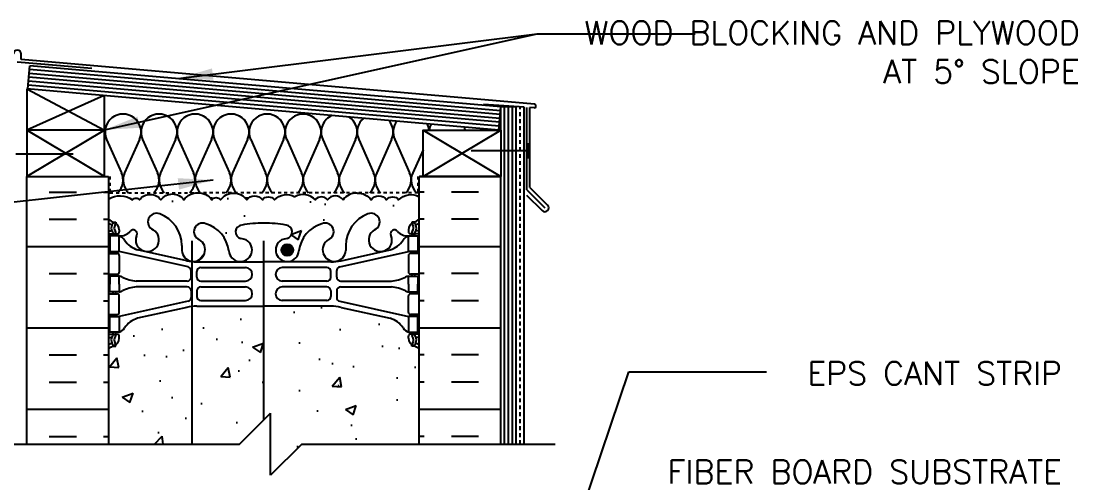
# Model space of a CAD drawing. Header units: inches. Extents: x 233.2 to 286, y 223.8 to 300.2.
# Drawn here: x 250.89 to 284.91, y 284.88 to 299.77 of the extents above; entities that cross this region are included whole.
import ezdxf

# ---------------------------------------------------------------- set-up
doc = ezdxf.new("R2010")
doc.units = ezdxf.units.IN
doc.header["$LTSCALE"] = 0.5
doc.header["$MEASUREMENT"] = 0
doc.linetypes.add('DASHED2', pattern=[0.375, 0.25, -0.125])
for name, color, linetype in [('HATCH', 12, 'Continuous'), ('line25', 2, 'Continuous'), ('LINE3', 3, 'Continuous'), ('LINE50', 5, 'Continuous'), ('LINE9', 9, 'Continuous'), ('TEXT', 4, 'Continuous'), ('Web_Edge', 9, 'Continuous')]:
    doc.layers.add(name, color=color, linetype=linetype)
doc.styles.add('DIM', font='romans.shx', dxfattribs={"width": 0.7})
doc.styles.add('ROMANS', font='romans.shx', dxfattribs={"height": 1.125})
doc.dimstyles.new('ext_12', dxfattribs={"dimscale": 12, "dimtxt": 0.09375, "dimasz": 0.09375, "dimexe": 0.09375, "dimexo": 0.0625, "dimgap": 0.0625, "dimtad": 1, "dimdec": 1, "dimzin": 3, "dimdsep": 46, "dimlunit": 4, "dimtxsty": 'DIM', "dimcen": 0.09, "dimdle": 0.09375, "dimclrt": 4, "dimadec": 0, "dimazin": 0, "dimtfac": 1, "dimtdec": 1, "dimtmove": 2, "dimatfit": 3, "dimfxl": 1, "dimfrac": 2, "dimtolj": 1, "dimtzin": 0, "dimarcsym": 0})

msp = doc.modelspace()

# ---------------------------------------------------------------- hatches: boundary and pattern name
at = {"layer": 'HATCH'}
h = msp.add_hatch(dxfattribs=at)
h.set_pattern_fill('INSUL', color=256, scale=7, style=0)
h.set_pattern_definition([(0, (-2672.4552, -119.6235), (0, 2.625), []), (0, (-2672.4552, -118.7485), (0, 2.625), [0.875, -0.875]), (0, (-2672.4552, -117.8735), (0, 2.625), [0.875, -0.875])])
h.paths.add_polyline_path([(253.706, 294.755), (251.081, 294.755), (251.081, 286.13), (253.706, 286.13)])
h = msp.add_hatch(dxfattribs=at)
h.set_pattern_fill('INSUL', color=256, scale=7, style=0)
h.set_pattern_definition([(180, (3189.868, -119.6235), (0, 2.625), []), (180, (3189.868, -118.7485), (0, 2.625), [0.875, -0.875]), (180, (3189.868, -117.8735), (0, 2.625), [0.875, -0.875])])
h.paths.add_polyline_path([(266.331, 294.755), (263.706, 294.755), (263.706, 286.13), (266.331, 286.13)])
h = msp.add_hatch(dxfattribs=at)
h.set_pattern_fill('AR-CONC', color=256, scale=0.5)
h.set_pattern_definition([(50, (0, 0), (3.5863, -0.31376), [0.375, -4.125]), (355, (0, 0), (-0.693757, 3.76096), [0.3, -3.3]), (100.4514, (0.299, -0.026), (2.892544, 3.4472), [0.3187, -3.50571]), (46.1842, (0, 1), (5.336207, -0.827596), [0.5625, -6.1875]), (96.6356, (0.4447, 0.931), (4.67331, 4.87059), [0.47805, -5.25857]), (351.1842, (0, 1), (4.67331, 4.87059), [0.45, -4.95]), (21, (0.5, 0.75), (2.984535, -2.013094), [0.375, -4.125]), (326, (0.5, 0.75), (1.216577, 3.62575), [0.3, -3.3]), (71.4514, (0.7487, 0.5822), (4.201112, 1.612656), [0.3187, -3.50571]), (37.5, (0, 0), (0.0607993, 1.6644693), [0, -3.26, 0, -3.35, 0, -3.3125]), (7.5, (0, 0), (1.315348, 1.9720586), [0, -1.91, 0, -3.185, 0, -1.2625]), (327.5, (-1.115, 0), (2.669112, -0.1127744), [0, -1.25, 0, -3.9, 0, -5.175]), (317.5, (-1.615, 0), (2.915931, 0.500525), [0, -1.625, 0, -2.59, 0, -3.675])])
h.paths.add_polyline_path([(263.706, 247.94, 0.08841), (263.56, 248.038), (263.47, 248.038), (263.47, 248.079, -0.249069), (263.36, 248.286), (263.36, 248.354, -0.414214), (263.423, 248.416), (263.47, 248.416), (263.47, 248.486), (263.365, 248.486, -0.155529), (263.19, 248.62, 0.180914), (262.772, 248.932), (261.191, 249.285, 0.054974), (260.864, 249.321), (258.706, 249.321), (256.548, 249.321, 0.054974), (256.222, 249.285), (254.641, 248.932, 0.180914), (254.223, 248.62, -0.155529), (254.047, 248.486), (253.942, 248.486), (253.942, 248.416), (253.99, 248.416, -0.414214), (254.052, 248.354), (254.052, 248.286, -0.249069), (253.942, 248.079), (253.942, 248.038), (253.852, 248.038, 0.088416), (253.706, 247.94), (253.706, 245.073), (257.706, 245.073), (258.706, 246.073), (258.706, 245.073), (258.706, 244.073), (259.706, 245.073), (263.706, 245.073)])
h.paths.add_polyline_path([(263.706, 255.845), (263.706, 256.133, 0.08841), (263.56, 256.23), (263.47, 256.23), (263.47, 256.272, -0.249069), (263.36, 256.479), (263.36, 256.546, -0.414214), (263.423, 256.609), (263.47, 256.609), (263.47, 256.679), (263.365, 256.679, 0.231736), (263.008, 256.528, -0.8344), (262.796, 256.653), (262.808, 256.675, 2.155404), (262.269, 256.48, -1), (262.056, 255.969, -0.311223), (261.347, 256.985), (261.347, 257.15, 1.661382), (260.786, 256.797, -1), (260.573, 256.286, -0.30095), (259.836, 257.159, 1.661382), (259.275, 256.806, 0.055617), (259.455, 256.76, -0.843243), (259.42, 256.328, -0.047544), (258.706, 256.263, -0.047544), (257.993, 256.328, -0.843243), (257.958, 256.76, 0.055617), (258.138, 256.806, 1.661382), (257.576, 257.159, -0.30095), (256.84, 256.286, -1), (256.627, 256.797, 1.661382), (256.066, 257.15), (256.066, 256.985, -0.311223), (255.357, 255.969, -1), (255.143, 256.48, 2.155404), (254.605, 256.675), (254.617, 256.653, -0.834375), (254.405, 256.528, 0.23174), (254.047, 256.679), (253.942, 256.679), (253.942, 256.609), (253.99, 256.609, -0.414214), (254.052, 256.546), (254.052, 256.479, -0.249069), (253.942, 256.272), (253.942, 256.23), (253.852, 256.23, 0.088416), (253.706, 256.133), (253.706, 254.133), (253.706, 252.133, 0.088416), (253.852, 252.035), (253.942, 252.035), (253.942, 251.994, -0.249069), (254.052, 251.786), (254.052, 251.719, -0.414214), (253.99, 251.656), (253.942, 251.656), (253.942, 251.586), (254.047, 251.586, 0.231736), (254.405, 251.737, -0.8344), (254.617, 251.612), (254.605, 251.591, 2.155404), (255.143, 251.785, -1), (255.357, 252.296, -0.311223), (256.066, 251.28), (256.066, 251.115, 1.661382), (256.627, 251.468, -1), (256.84, 251.979, -0.30095), (257.576, 251.107, 1.661382), (258.138, 251.459, 0.055617), (257.958, 251.505, -0.843243), (257.993, 251.937, -0.047544), (258.706, 252.002, -0.047544), (259.42, 251.937, -0.843243), (259.455, 251.505, 0.055617), (259.275, 251.459, 1.661382), (259.836, 251.107, -0.30095), (260.573, 251.979, -1), (260.786, 251.468, 1.661382), (261.347, 251.115), (261.347, 251.28, -0.286808), (261.966, 252.258), (261.865, 252.258), (261.865, 252.786), (261.865, 253.315), (262.092, 253.315), (262.092, 253.036), (263.706, 253.036)])
h.paths.add_polyline_path([(266.331, 254.786), (263.706, 255.845), (263.706, 253.036), (266.331, 253.036)])
h.paths.add_polyline_path([(266.331, 252.536), (263.706, 252.536), (263.706, 249.728), (266.331, 250.786)])
h.paths.add_polyline_path([(263.706, 265.94, 0.08841), (263.56, 266.038), (263.47, 266.038), (263.47, 266.079, -0.249069), (263.36, 266.286), (263.36, 266.354, -0.414214), (263.423, 266.416), (263.47, 266.416), (263.47, 266.486), (263.365, 266.486, -0.155529), (263.19, 266.62, 0.180914), (262.772, 266.932), (261.191, 267.285, 0.054974), (260.864, 267.321), (258.706, 267.321), (256.548, 267.321, 0.054974), (256.222, 267.285), (254.641, 266.932, 0.180914), (254.223, 266.62, -0.155529), (254.047, 266.486), (253.942, 266.486), (253.942, 266.416), (253.99, 266.416, -0.414214), (254.052, 266.354), (254.052, 266.286, -0.249069), (253.942, 266.079), (253.942, 266.038), (253.852, 266.038, 0.088416), (253.706, 265.94), (253.706, 260.325, 0.088416), (253.852, 260.228), (253.942, 260.228), (253.942, 260.186, -0.249069), (254.052, 259.979), (254.052, 259.911, -0.414214), (253.99, 259.849), (253.942, 259.849), (253.942, 259.779), (254.047, 259.779, -0.155529), (254.223, 259.645, 0.180914), (254.641, 259.333), (256.222, 258.98, 0.054974), (256.548, 258.944), (258.706, 258.944), (260.864, 258.944, 0.054974), (261.191, 258.98), (262.772, 259.333, 0.180914), (263.19, 259.645, -0.155529), (263.365, 259.779), (263.47, 259.779), (263.47, 259.849), (263.423, 259.849, -0.414214), (263.36, 259.911), (263.36, 259.979, -0.249069), (263.47, 260.186), (263.47, 260.228), (263.56, 260.228, 0.08841), (263.706, 260.325)])
h.paths.add_polyline_path([(261.675, 272.13), (260.911, 272.13, 0.506879), (260.134, 272.113, 0.520567), (259.249, 272.113, 0.520567), (258.461, 272.113, 0.520567), (257.473, 272.113, 0.520567), (256.62, 272.113, 0.520567), (256.054, 272.113, 0.520567), (255.392, 272.113, 0.520567), (254.654, 272.113, 0.520567), (254.118, 272.113, 0.498935), (253.706, 272.127), (253.706, 270.133, 0.088416), (253.852, 270.035), (253.942, 270.035), (253.942, 269.994, -0.249069), (254.052, 269.786), (254.052, 269.719, -0.414214), (253.99, 269.656), (253.942, 269.656), (253.942, 269.586), (254.047, 269.586, 0.231736), (254.405, 269.737, -0.8344), (254.617, 269.612), (254.605, 269.591, 2.155404), (255.143, 269.785, -1), (255.357, 270.296, -0.311223), (256.066, 269.28), (256.066, 269.115, 1.661382), (256.627, 269.468, -1), (256.84, 269.979, -0.30095), (257.576, 269.107, 1.661382), (258.138, 269.459, 0.055617), (257.958, 269.505, -0.843243), (257.993, 269.937, -0.047544), (258.706, 270.002, -0.047544), (259.42, 269.937, -0.843243), (259.455, 269.505, 0.055617), (259.275, 269.459, 1.661382), (259.836, 269.107, -0.30095), (260.573, 269.979, -1), (260.786, 269.468, 1.661382), (261.347, 269.115), (261.347, 269.28, -0.20032), (261.675, 270.054)])
h.paths.add_polyline_path([(263.675, 272.13), (262.175, 272.13), (262.175, 270.317, -0.800457), (262.269, 269.785, 0.081606), (262.175, 269.708), (262.175, 269.212, 0.831459), (262.808, 269.591), (262.796, 269.612, -0.834375), (263.008, 269.737, 0.23174), (263.365, 269.586), (263.47, 269.586), (263.47, 269.656), (263.423, 269.656, -0.414214), (263.36, 269.719), (263.36, 269.786, -0.249069), (263.47, 269.994), (263.47, 270.035), (263.56, 270.035, 0.08841), (263.706, 270.133), (263.706, 270.63), (263.675, 270.63)])
h.paths.add_polyline_path([(260.911, 274.13), (261.161, 274.13, -0.414214), (261.411, 273.88), (261.411, 272.88, 0.414214), (261.661, 272.63), (261.725, 272.63), (261.725, 274.13), (261.768, 274.13, -0.229794), (261.347, 274.985), (261.347, 275.15, 1.661382), (260.786, 274.797, -1), (260.573, 274.286, -0.30095), (259.836, 275.159, 1.661382), (259.275, 274.806, 0.055617), (259.455, 274.76, -0.843243), (259.42, 274.328, -0.047544), (258.706, 274.263, -0.047544), (257.993, 274.328, -0.843243), (257.958, 274.76, 0.055617), (258.138, 274.806, 1.661382), (257.576, 275.159, -0.30095), (256.84, 274.286, -1), (256.627, 274.797, 1.661382), (256.066, 275.15), (256.066, 274.985, -0.311223), (255.357, 273.969, -1), (255.143, 274.48, 2.155404), (254.605, 274.675), (254.617, 274.653, -0.834375), (254.405, 274.528, 0.23174), (254.047, 274.679), (253.942, 274.679), (253.942, 274.609), (253.99, 274.609, -0.414214), (254.052, 274.546), (254.052, 274.479, -0.249069), (253.942, 274.272), (253.942, 274.23), (253.852, 274.23, 0.088416), (253.706, 274.133), (253.706, 272.127, -0.498935), (254.118, 272.113, -0.520567), (254.654, 272.113, -0.520567), (255.392, 272.113, -0.520567), (256.054, 272.113, -0.520567), (256.62, 272.113, -0.520567), (257.473, 272.113, -0.520567), (258.461, 272.113, -0.520567), (259.249, 272.113, -0.520567), (260.134, 272.113, -0.506879), (260.911, 272.13)])
h.paths.add_polyline_path([(262.796, 274.653), (262.808, 274.675, 2.155404), (262.269, 274.48, -0.400391), (262.423, 274.13), (263.706, 274.13), (263.706, 274.133, 0.08841), (263.56, 274.23), (263.47, 274.23), (263.47, 274.272, -0.249069), (263.36, 274.479), (263.36, 274.546, -0.414214), (263.423, 274.609), (263.47, 274.609), (263.47, 274.679), (263.365, 274.679, 0.231736), (263.008, 274.528, -0.8344)])
h.paths.add_polyline_path([(263.36, 277.911), (263.36, 277.979, -0.249069), (263.47, 278.186), (263.47, 278.228), (263.56, 278.228, 0.08841), (263.706, 278.325), (263.706, 283.63), (259.925, 283.63), (258.925, 282.63), (258.925, 284.63), (257.925, 283.63), (253.706, 283.63), (253.706, 278.325, 0.088416), (253.852, 278.228), (253.942, 278.228), (253.942, 278.186, -0.249069), (254.052, 277.979), (254.052, 277.911, -0.414214), (253.99, 277.849), (253.942, 277.849), (253.942, 277.779), (254.047, 277.779, -0.155529), (254.223, 277.645, 0.180914), (254.641, 277.333), (256.222, 276.98, 0.054974), (256.548, 276.944), (258.706, 276.944), (260.864, 276.944, 0.054974), (261.191, 276.98), (262.772, 277.333, 0.180914), (263.19, 277.645, -0.155529), (263.365, 277.779), (263.47, 277.779), (263.47, 277.849), (263.423, 277.849, -0.414214)])
h.paths.add_polyline_path([(263.706, 289.194, 0.08841), (263.56, 289.291), (263.47, 289.291), (263.47, 289.333, -0.249069), (263.36, 289.54), (263.36, 289.607, -0.414214), (263.423, 289.67), (263.47, 289.67), (263.47, 289.74), (263.365, 289.74, -0.155529), (263.19, 289.874, 0.180914), (262.772, 290.185), (261.191, 290.538, 0.054974), (260.864, 290.574), (258.706, 290.574), (256.548, 290.574, 0.054974), (256.222, 290.538), (254.641, 290.185, 0.180914), (254.223, 289.874, -0.155529), (254.047, 289.74), (253.942, 289.74), (253.942, 289.67), (253.99, 289.67, -0.414214), (254.052, 289.607), (254.052, 289.54, -0.249069), (253.942, 289.333), (253.942, 289.291), (253.852, 289.291, 0.088416), (253.706, 289.194), (253.706, 286.13), (257.925, 286.13), (258.925, 287.13), (258.925, 285.13), (259.925, 286.13), (263.706, 286.13)])
h.paths.add_polyline_path([(257.993, 293.191, -0.047544), (258.706, 293.255, -0.047544), (259.42, 293.191, -0.843243), (259.455, 292.758, 0.055617), (259.275, 292.713, 1.661382), (259.836, 292.36, -0.30095), (260.573, 293.232, -1), (260.786, 292.721, 1.661382), (261.347, 292.368), (261.347, 292.533, -0.311223), (262.056, 293.549, -1), (262.269, 293.038, 2.155404), (262.808, 292.844), (262.796, 292.865, -0.834375), (263.008, 292.991, 0.23174), (263.365, 292.84), (263.47, 292.84), (263.47, 292.91), (263.423, 292.91, -0.414214), (263.36, 292.972), (263.36, 293.04, -0.249069), (263.47, 293.247), (263.47, 293.289), (263.56, 293.289, 0.08841), (263.706, 293.386), (263.706, 294.106, 0.336749), (263.044, 294.001, 0.520567), (262.658, 294.001, 0.520567), (262.158, 294.001, 0.259173), (261.706, 294.22, 0.259173), (261.255, 294.001, 0.520567), (260.755, 294.001, 0.520567), (260.368, 294.001, 0.336749), (259.706, 294.106, 0.336749), (259.044, 294.001, 0.520567), (258.658, 294.001, 0.520567), (258.158, 294.001, 0.520567), (257.311, 294.001, 0.520567), (257.029, 294.001, 0.520567), (256.134, 294.001, 0.520567), (255.395, 294.001, 0.520567), (254.702, 294.001, 0.520567), (254.481, 294.001, 0.321585), (253.706, 294.026), (253.706, 293.386, 0.088416), (253.852, 293.289), (253.942, 293.289), (253.942, 293.247, -0.249069), (254.052, 293.04), (254.052, 292.972, -0.414214), (253.99, 292.91), (253.942, 292.91), (253.942, 292.84), (254.047, 292.84, 0.231736), (254.405, 292.991, -0.8344), (254.617, 292.865), (254.605, 292.844, 2.155404), (255.143, 293.038, -1), (255.357, 293.549, -0.311223), (256.066, 292.533), (256.066, 292.368, 1.661382), (256.627, 292.721, -1), (256.84, 293.232, -0.30095), (257.576, 292.36, 1.661382), (258.138, 292.713, 0.055617), (257.958, 292.758, -0.843243)])
at = {"layer": 'LINE3'}
h = msp.add_hatch(color=256, dxfattribs=at)
h.paths.add_polyline_path([(259.647, 292.422, 0.831395), (259.278, 292.422)])
h.paths.add_polyline_path([(259.65, 292.388, 0.045935), (259.647, 292.422), (259.278, 292.422, 0.045935), (259.275, 292.388, 1)])

# ---------------------------------------------------------------- linework, layer by layer
at = {"layer": 'HATCH'}
for p, q in [((250.894, 298.529), (250.894, 298.704)), ((253.173, 298.235), (250.769, 298.445)), ((267.413, 297.083), (250.894, 298.529)), ((266.309, 296.753), (251.155, 298.079)), ((266.32, 296.878), (251.166, 298.203)), ((266.277, 296.38), (251.123, 297.705)), ((266.287, 296.504), (251.134, 297.83)), ((266.298, 296.629), (251.144, 297.954)), ((251.081, 297.584), (253.581, 296.255)), ((253.571, 297.366), (251.081, 296.255)), ((267.081, 296.989), (265.774, 297.08)), ((266.456, 286.13), (266.456, 297.006)), ((266.581, 286.13), (266.581, 297.006)), ((266.706, 286.13), (266.706, 297.006)), ((267.081, 286.13), (267.081, 296.989)), ((267.175, 294.322), (267.175, 296.982)), ((267.406, 296.97), (267.269, 296.978)), ((267.269, 294.405), (267.269, 296.978)), ((253.581, 294.755), (251.081, 296.255)), ((253.581, 296.255), (251.081, 294.755)), ((263.831, 294.755), (266.331, 296.255)), ((263.831, 296.255), (266.331, 294.755)), ((253.644, 295.952), (254.124, 294.878)), ((254.703, 295.952), (254.224, 294.878)), ((254.804, 295.952), (255.283, 294.878)), ((255.862, 295.952), (255.384, 294.878)), ((255.963, 295.952), (256.443, 294.878)), ((257.022, 295.952), (256.543, 294.878)), ((257.122, 295.952), (257.602, 294.878)), ((258.181, 295.952), (257.702, 294.878)), ((258.282, 295.952), (258.761, 294.878)), ((259.341, 295.952), (258.862, 294.878)), ((259.441, 295.952), (259.92, 294.878)), ((260.5, 295.952), (260.021, 294.878)), ((260.601, 295.952), (261.08, 294.878)), ((261.66, 295.952), (261.181, 294.878)), ((261.76, 295.952), (262.24, 294.878)), ((262.819, 295.952), (262.34, 294.878)), ((262.92, 295.952), (263.399, 294.878)), ((263.831, 295.621), (263.5, 294.878)), ((267.175, 294.322), (267.749, 293.747)), ((267.269, 294.405), (267.838, 293.836)), ((267.162, 294.158), (267.661, 293.659))]:
    msp.add_line(p, q, dxfattribs=at)
at = {"layer": 'HATCH', "color": 6, "linetype": 'DASHED2', "ltscale": 0.5}
for points in [[(252.394, 294.755), (253.75, 294.755), (253.75, 294.234), (256.706, 294.234)], [(265.019, 294.755), (263.662, 294.755), (263.662, 294.234), (256.706, 294.234)]]:
    msp.add_lwpolyline(points, dxfattribs=at)
at = {"layer": 'HATCH'}
for points in [[(253.706, 294.026, -0.321585), (254.481, 294.001, -0.520567), (254.702, 294.001, -0.520567), (255.395, 294.001, -0.520567), (256.134, 294.001, -0.520567), (257.029, 294.001, -0.520567), (257.311, 294.001, -0.520567), (258.158, 294.001, -0.520567), (258.658, 294.001, -0.520567), (259.044, 294.001, -0.336749), (259.706, 294.106)], [(261.706, 294.22, 0.259173), (261.255, 294.001, 0.520567), (260.755, 294.001, 0.520567), (260.368, 294.001, 0.336749), (259.706, 294.106)], [(261.706, 294.22, -0.259173), (262.158, 294.001, -0.520567), (262.658, 294.001, -0.520567), (263.044, 294.001, -0.336749), (263.706, 294.106)]]:
    msp.add_lwpolyline(points, format="xyb", dxfattribs=at)
for centre, radius, start, end in [((250.769, 298.704), 0.125, 0, 180), ((267.409, 297.027), 0.0568, 266.6389, 86.6389), ((254.174, 296.188), 0.58, 335.9664, 204.0694), ((255.333, 296.188), 0.58, 335.9664, 204.0694), ((256.493, 296.188), 0.58, 335.9664, 204.0694), ((257.652, 296.188), 0.58, 335.9664, 204.0694), ((258.811, 296.188), 0.58, 335.9664, 204.0694), ((259.97, 296.188), 0.58, 335.9664, 204.0694), ((261.13, 296.188), 0.58, 112.479, 204.0694), ((261.13, 296.188), 0.58, 335.9664, 57.521), ((262.29, 296.188), 0.58, 129.5312, 204.0694), ((262.29, 296.188), 0.58, 335.9664, 40.4688), ((263.449, 296.188), 0.58, 142.4145, 204.0694), ((263.449, 296.188), 0.58, 6.6407, 27.5855), ((264.609, 296.188), 0.58, 153.6388, 173.3593), ((264.609, 296.188), 0.58, 6.6407, 16.3612), ((253.594, 294.642), 0.58, 315.3149, 24.0694), ((254.754, 294.642), 0.58, 155.9664, 224.6851), ((254.754, 294.642), 0.58, 315.3149, 24.0694), ((255.913, 294.642), 0.58, 155.9664, 224.6851), ((255.913, 294.642), 0.58, 315.3149, 24.0694), ((257.073, 294.642), 0.58, 155.9664, 224.6851), ((257.072, 294.642), 0.58, 315.3149, 24.0694), ((258.232, 294.642), 0.58, 155.9664, 224.6851), ((258.232, 294.642), 0.58, 315.3149, 24.0694), ((259.391, 294.642), 0.58, 155.9664, 224.6851), ((259.391, 294.642), 0.58, 315.3149, 24.0694), ((260.551, 294.642), 0.58, 155.9664, 224.6851), ((260.551, 294.642), 0.58, 315.3149, 24.0694), ((261.71, 294.642), 0.58, 155.9664, 224.6851), ((261.71, 294.642), 0.58, 315.3149, 24.0694), ((262.87, 294.642), 0.58, 155.9664, 224.6851), ((262.87, 294.642), 0.58, 315.3149, 24.0694), ((264.029, 294.642), 0.58, 155.9664, 224.6851), ((257.072, 294.642), 0.58, 259.8878, 270), ((258.232, 294.642), 0.58, 255.8368, 268.3302), ((263.391, 294.642), 0.58, 297.6798, 302.977), ((267.749, 293.747), 0.125, 225, 45)]:
    msp.add_arc(centre, radius, start, end, dxfattribs=at)
at = {"layer": 'line25'}
for p, q in [((251.112, 297.581), (251.177, 298.328)), ((266.331, 297.002), (251.177, 298.328)), ((251.081, 297.584), (251.081, 294.755)), ((266.266, 296.255), (251.081, 297.584)), ((253.581, 294.755), (253.581, 297.365)), ((266.266, 296.255), (266.331, 297.002)), ((266.331, 296.255), (266.331, 297.006)), ((266.831, 297.006), (266.331, 297.006)), ((266.831, 286.13), (266.831, 297.006)), ((253.581, 296.255), (251.081, 296.255)), ((253.706, 294.755), (253.706, 286.13)), ((263.706, 286.13), (263.706, 294.755))]:
    msp.add_line(p, q, dxfattribs=at)
msp.add_lwpolyline([(266.331, 296.255), (266.331, 294.755), (263.831, 294.755), (263.831, 296.255)], close=True, dxfattribs=at)
at = {"layer": 'LINE3'}
for p, q in [((256.389, 292.686), (256.389, 286.13)), ((258.692, 292.686), (258.692, 286.897))]:
    msp.add_line(p, q, dxfattribs=at)
msp.add_circle((259.462, 292.388), 0.188, dxfattribs=at)
at = {"layer": 'LINE50', "color": 9, "linetype": 'DASHED2'}
msp.add_line((266.956, 286.13), (266.956, 296.998), dxfattribs=at)
at = {"layer": 'LINE50'}
for p, q in [((251.081, 294.755), (253.706, 294.755)), ((251.081, 286.13), (251.081, 294.755)), ((263.706, 294.755), (266.331, 294.755)), ((266.331, 286.13), (266.331, 294.755))]:
    msp.add_line(p, q, dxfattribs=at)
at = {"layer": 'LINE9'}
for p, q in [((267.222, 295.585), (265.376, 295.585)), ((267.222, 295.585), (267.222, 295.835)), ((267.222, 295.585), (267.222, 295.335)), ((250.724, 295.491), (252.57, 295.491)), ((257.925, 286.13), (258.925, 287.13)), ((258.925, 285.13), (258.925, 287.13)), ((249.769, 286.13), (257.925, 286.13)), ((259.925, 286.13), (258.925, 285.13)), ((259.925, 286.13), (268.081, 286.13))]:
    msp.add_line(p, q, dxfattribs=at)
at = {"layer": 'Web_Edge'}
for p, q in [((253.852, 293.289), (253.942, 293.289)), ((253.942, 293.289), (253.942, 293.247)), ((263.56, 293.289), (263.47, 293.289)), ((263.47, 293.289), (263.47, 293.247)), ((253.706, 293.01), (253.784, 293.01)), ((253.706, 292.91), (253.99, 292.91)), ((253.852, 292.91), (253.852, 292.84)), ((253.942, 292.91), (253.942, 292.84)), ((254.052, 293.04), (254.052, 292.972)), ((254.605, 292.844), (254.617, 292.865)), ((262.808, 292.844), (262.796, 292.865)), ((263.36, 293.04), (263.36, 292.972)), ((263.706, 292.91), (263.423, 292.91)), ((263.47, 292.91), (263.47, 292.84)), ((263.56, 292.91), (263.56, 292.84)), ((263.706, 293.01), (263.629, 293.01)), ((256.066, 292.533), (256.066, 292.368)), ((261.347, 292.533), (261.347, 292.368)), ((253.706, 292.27), (253.99, 292.27)), ((253.852, 292.34), (253.852, 292.27)), ((253.942, 292.34), (253.942, 292.27)), ((256.265, 291.843), (254.047, 292.34)), ((254.052, 292.207), (254.052, 291.672)), ((256.222, 292.041), (254.641, 292.394)), ((261.148, 291.843), (263.365, 292.34)), ((261.191, 292.041), (262.772, 292.394)), ((263.36, 292.207), (263.36, 291.672)), ((263.706, 292.27), (263.423, 292.27)), ((263.47, 292.34), (263.47, 292.27)), ((263.56, 292.34), (263.56, 292.27)), ((256.548, 292.005), (258.706, 292.005)), ((260.864, 292.005), (258.706, 292.005)), ((253.706, 291.61), (253.99, 291.61)), ((253.852, 291.61), (253.852, 291.54)), ((253.942, 291.61), (253.942, 291.54)), ((256.363, 291.509), (256.363, 291.721)), ((256.55, 291.51), (256.55, 291.694)), ((256.675, 291.819), (258.115, 291.819)), ((260.738, 291.819), (259.298, 291.819)), ((260.863, 291.51), (260.863, 291.694)), ((261.05, 291.509), (261.05, 291.721)), ((263.706, 291.61), (263.423, 291.61)), ((263.47, 291.61), (263.47, 291.54)), ((263.56, 291.61), (263.56, 291.54)), ((256.238, 291.384), (254.6, 291.384)), ((256.238, 291.196), (254.6, 291.196)), ((256.675, 291.385), (258.115, 291.385)), ((256.675, 291.195), (258.115, 291.195)), ((260.738, 291.385), (259.298, 291.385)), ((260.738, 291.195), (259.298, 291.195)), ((261.175, 291.384), (262.813, 291.384)), ((261.175, 291.196), (262.813, 291.196)), ((253.706, 290.97), (253.99, 290.97)), ((253.852, 290.97), (253.852, 291.04)), ((253.942, 290.97), (253.942, 291.04)), ((254.052, 290.372), (254.052, 290.907)), ((256.363, 291.071), (256.363, 290.858)), ((256.55, 291.07), (256.55, 290.886)), ((260.863, 291.07), (260.863, 290.886)), ((261.05, 291.071), (261.05, 290.858)), ((263.36, 290.372), (263.36, 290.907)), ((263.706, 290.97), (263.423, 290.97)), ((263.47, 290.97), (263.47, 291.04)), ((263.56, 290.97), (263.56, 291.04)), ((256.265, 290.736), (254.047, 290.24)), ((256.222, 290.538), (254.641, 290.185)), ((256.548, 290.574), (258.706, 290.574)), ((256.675, 290.761), (258.115, 290.761)), ((260.864, 290.574), (258.706, 290.574)), ((260.738, 290.761), (259.298, 290.761)), ((261.148, 290.736), (263.365, 290.24)), ((261.191, 290.538), (262.772, 290.185)), ((253.706, 290.31), (253.99, 290.31)), ((253.852, 290.24), (253.852, 290.31)), ((253.942, 290.24), (253.942, 290.31)), ((263.706, 290.31), (263.423, 290.31)), ((263.47, 290.24), (263.47, 290.31)), ((263.56, 290.24), (263.56, 290.31)), ((253.706, 289.67), (253.99, 289.67)), ((253.706, 289.57), (253.784, 289.57)), ((253.852, 289.67), (253.852, 289.74)), ((253.942, 289.67), (253.942, 289.74)), ((254.052, 289.54), (254.052, 289.607)), ((263.36, 289.54), (263.36, 289.607)), ((263.706, 289.67), (263.423, 289.67)), ((263.47, 289.67), (263.47, 289.74)), ((263.56, 289.67), (263.56, 289.74)), ((263.706, 289.57), (263.629, 289.57)), ((253.852, 289.291), (253.942, 289.291)), ((253.942, 289.291), (253.942, 289.333)), ((263.47, 289.291), (263.47, 289.333)), ((263.56, 289.291), (263.47, 289.291))]:
    msp.add_line(p, q, dxfattribs=at)
for points in [[(253.747, 292.34), (254.047, 292.34), (254.047, 292.84), (253.747, 292.84)], [(263.665, 292.34), (263.365, 292.34), (263.365, 292.84), (263.665, 292.84)], [(253.747, 290.24), (254.047, 290.24), (254.047, 289.74), (253.747, 289.74)], [(263.665, 290.24), (263.365, 290.24), (263.365, 289.74), (263.665, 289.74)]]:
    msp.add_lwpolyline(points, close=True, dxfattribs=at)
for points in [[(254.047, 291.29), (254.047, 291.54), (253.747, 291.54), (253.747, 291.29)], [(263.365, 291.29), (263.365, 291.54), (263.665, 291.54), (263.665, 291.29)], [(254.047, 291.29), (254.047, 291.04), (253.747, 291.04), (253.747, 291.29)], [(263.365, 291.29), (263.365, 291.04), (263.665, 291.04), (263.665, 291.29)]]:
    msp.add_lwpolyline(points, dxfattribs=at)
for centre, radius, start, end in [((255.25, 293.294), 0.277, 67.32, 247.32), ((254.974, 292.527), 1.092, 0.3332, 69.4825), ((262.438, 292.527), 1.092, 110.5175, 179.6668), ((262.162, 293.294), 0.277, 292.68, 112.68), ((254.052, 293.747), 0.5, 226.2109, 250.5288), ((254.052, 293.747), 0.6, 234.7832, 245.0748), ((254.046, 293.094), 0.25, 140.1145, 222.4609), ((253.79, 293.184), 0.021, 343.464, 63.9957), ((253.888, 293.225), 0.045, 321.448, 139.1879), ((253.802, 293.04), 0.25, 0, 70.5288), ((254.046, 293.094), 0.16, 140.0001, 222.4609), ((256.733, 292.977), 0.277, 67.32, 247.32), ((256.549, 292.24), 1.034, 6.6669, 73.6635), ((258.689, 289.478), 3.777, 89.7394, 100.6275), ((258.724, 289.478), 3.777, 79.3725, 90.2606), ((260.863, 292.24), 1.034, 106.3365, 173.3331), ((260.679, 292.977), 0.277, 292.68, 112.68), ((263.61, 293.04), 0.25, 109.4712, 180), ((263.524, 293.225), 0.045, 40.8121, 218.552), ((263.367, 293.094), 0.16, 317.5391, 39.9999), ((263.36, 293.747), 0.5, 289.4712, 313.7878), ((263.367, 293.094), 0.25, 317.5391, 39.8855), ((263.622, 293.184), 0.021, 116.0043, 196.536), ((263.36, 293.747), 0.6, 294.9252, 305.2168), ((253.784, 293.029), 0.0196, 269.4032, 15.4901), ((253.895, 292.956), 0.045, 222.4609, 42.4609), ((253.99, 292.972), 0.0625, 270, 0), ((254.072, 293.28), 0.441, 266.7976, 318.9873), ((254.499, 292.909), 0.125, 339.6243, 138.9873), ((254.956, 292.713), 0.375, 159.6243, 60.0685), ((258.012, 292.972), 0.22, 95.1835, 255.7396), ((259.4, 292.972), 0.22, 284.2604, 84.8165), ((262.456, 292.713), 0.375, 119.9315, 20.3757), ((262.913, 292.909), 0.125, 41.0127, 200.3757), ((263.341, 293.28), 0.441, 221.0127, 273.2024), ((263.423, 292.972), 0.0625, 180, 270), ((263.518, 292.956), 0.045, 137.5391, 317.5391), ((263.628, 293.029), 0.0196, 164.5099, 270.5968), ((253.925, 292.497), 0.364, 34.9775, 70.3387), ((254.848, 293.108), 0.743, 212.7919, 253.8107), ((256.44, 292.396), 0.375, 184.2448, 60.0685), ((257.95, 292.388), 0.375, 184.2448, 60.0685), ((257.844, 291.932), 0.834, 69.3729, 82.1063), ((259.462, 292.388), 0.375, 119.9315, 355.7552), ((259.569, 291.932), 0.834, 97.8937, 110.6271), ((260.973, 292.396), 0.375, 119.9315, 355.7552), ((262.565, 293.108), 0.743, 286.1893, 327.2081), ((263.488, 292.497), 0.364, 109.6613, 145.0225), ((253.99, 292.207), 0.0625, 0, 90), ((263.423, 292.207), 0.0625, 90, 180), ((256.548, 293.505), 1.5, 257.4135, 270), ((256.238, 291.721), 0.125, 0, 77.3767), ((260.864, 293.505), 1.5, 270, 282.5865), ((261.175, 291.721), 0.125, 102.6233, 180), ((253.99, 291.672), 0.0625, 270, 0), ((254.043, 291.321), 0.219, 60.4937, 88.92), ((254.689, 292.551), 1.17, 242.6365, 265.6505), ((256.238, 291.509), 0.125, 270, 0), ((256.675, 291.694), 0.125, 90, 180), ((256.675, 291.51), 0.125, 180, 270), ((258.115, 291.602), 0.217, 270, 90), ((259.298, 291.602), 0.217, 90, 270), ((260.738, 291.694), 0.125, 0, 90), ((260.738, 291.51), 0.125, 270, 360), ((261.175, 291.509), 0.125, 180, 270), ((262.724, 292.551), 1.17, 274.3495, 297.3635), ((263.37, 291.321), 0.219, 91.08, 119.5063), ((263.423, 291.672), 0.0625, 180, 270), ((254.689, 290.029), 1.17, 94.3495, 117.3635), ((256.238, 291.071), 0.125, 0, 90), ((256.675, 291.07), 0.125, 90, 180), ((258.115, 290.978), 0.217, 270, 90), ((259.298, 290.978), 0.217, 90, 270), ((260.738, 291.07), 0.125, 0, 90), ((261.175, 291.071), 0.125, 90, 180), ((262.724, 290.029), 1.17, 62.6365, 85.6505), ((253.99, 290.907), 0.0625, 0, 90), ((254.043, 291.258), 0.219, 271.08, 299.5063), ((256.238, 290.858), 0.125, 282.6233, 0), ((256.675, 290.886), 0.125, 180, 270), ((260.738, 290.886), 0.125, 270, 0), ((261.175, 290.858), 0.125, 180, 257.3767), ((263.37, 291.258), 0.219, 240.4937, 268.92), ((263.423, 290.907), 0.0625, 90, 180), ((256.548, 289.074), 1.5, 90, 102.5865), ((260.864, 289.074), 1.5, 77.4135, 90), ((253.99, 290.372), 0.0625, 270, 0), ((254.848, 289.471), 0.743, 106.1893, 147.2081), ((262.565, 289.471), 0.743, 32.7919, 73.8107), ((263.423, 290.372), 0.0625, 180, 270), ((253.925, 290.082), 0.364, 289.6613, 325.0225), ((263.488, 290.082), 0.364, 214.9775, 250.3387), ((253.784, 289.55), 0.0196, 344.5099, 90.5968), ((254.046, 289.485), 0.25, 137.5391, 219.8855), ((253.895, 289.624), 0.045, 317.5391, 137.5391), ((254.046, 289.485), 0.16, 137.5391, 219.9999), ((253.802, 289.54), 0.25, 289.4712, 360), ((253.99, 289.607), 0.0625, 360, 90), ((263.423, 289.607), 0.0625, 90, 180), ((263.61, 289.54), 0.25, 180, 250.5288), ((263.518, 289.624), 0.045, 42.4609, 222.4609), ((263.367, 289.485), 0.16, 320.0001, 42.4609), ((263.367, 289.485), 0.25, 320.1145, 42.4609), ((263.628, 289.55), 0.0196, 89.4032, 195.4901), ((254.052, 288.833), 0.6, 114.9252, 125.2168), ((254.052, 288.833), 0.5, 109.4712, 133.7891), ((253.79, 289.396), 0.021, 296.0043, 16.536), ((253.888, 289.354), 0.045, 220.8121, 38.552), ((263.524, 289.354), 0.045, 141.448, 319.1879), ((263.36, 288.833), 0.5, 46.2122, 70.5288), ((263.622, 289.396), 0.021, 163.464, 243.9957), ((263.36, 288.833), 0.6, 54.7842, 65.0748)]:
    msp.add_arc(centre, radius, start, end, dxfattribs=at)
for points in [[(256.55, 291.515), (256.55, 291.689)], [(260.863, 291.515), (260.863, 291.689)], [(256.55, 291.065), (256.55, 290.891)], [(260.863, 291.065), (260.863, 290.891)]]:
    msp.add_open_spline(points, degree=1, dxfattribs=at)

# ---------------------------------------------------------------- texts
at = {"layer": 'TEXT', "char_height": 0.75, "attachment_point": 3, "style": 'ROMANS'}
for s, insert, width in [('\\A1;WOOD BLOCKING AND PLYWOOD \\PAT 5%%D SLOPE', (284.971, 299.765), 17.3954), ('\\A1;EPS CANT STRIP', (284.396, 288.787), 9.59335), ('\\A1;FIBER BOARD SUBSTRATE\\Pw/ ROOF MEMBRANE \\PON 3 {\\H0.7x;\\S1/2;}" (89mm) RIGID \\PINSULATION', (284.396, 285.611), 26.1134)]:
    msp.add_mtext(s, dxfattribs=dict(at, insert=insert, width=width))

# ---------------------------------------------------------------- leaders
at = {"layer": 'TEXT'}
for points, override in [([(253.581, 296.262), (267.501, 299.354)], {"dimgap": 0.0625, "dimtad": 0}), ([(255.944, 297.918), (267.501, 299.354), (272.589, 299.354)], {"dimgap": 0.0625, "dimtad": 0}), ([(257.073, 294.642), (246.382, 293.448), (244.262, 293.448)], {"dimtad": 0}), ([(267.94, 280.984), (270.453, 288.463), (274.889, 288.463)], {"dimgap": 0.0625, "dimtad": 0})]:
    msp.add_leader(points, dimstyle='ext_12', override=override, dxfattribs=at)

doc.saveas('drawing.dxf')
